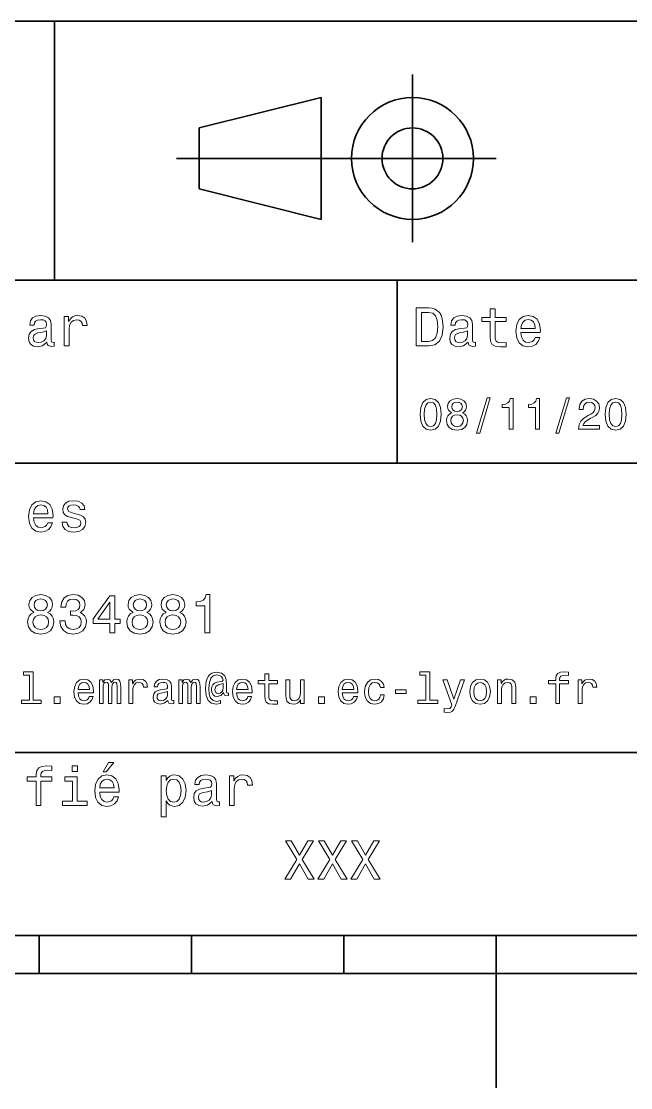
# Model space of a CAD drawing. Extents: x 0 to 297, y 0 to 210.
# Drawn here: x 117.3 to 157.3, y 0 to 70 of the extents above; entities that cross this region are included whole.
import ezdxf

# ---------------------------------------------------------------- set-up
doc = ezdxf.new("R2010")
doc.units = 0

msp = doc.modelspace()

# ---------------------------------------------------------------- linework, layer by layer
at = {"color": 7, "lineweight": 35}
for p, q in [((97, 70), (287, 70)), ((127.5, 61), (148.5, 61)), ((97, 53), (162, 53)), ((97, 41), (162, 41)), ((97, 22), (162, 22)), ((10, 10), (287, 10)), ((97, 10), (287, 10)), ((98.5, 7.5), (198.5, 7.5))]:
    msp.add_line(p, q, dxfattribs=at)
at = {"color": 7, "lineweight": 35, "ltscale": 0.425}
msp.add_line((119.5, 53), (119.5, 70), dxfattribs=at)
at = {"color": 7, "lineweight": 35, "ltscale": 0.275}
msp.add_line((143, 55.5), (143, 66.5), dxfattribs=at)
at = {"color": 7, "lineweight": 35, "ltscale": 0.206155}
for p, q in [((129, 63), (137, 65)), ((137, 57), (129, 59))]:
    msp.add_line(p, q, dxfattribs=at)
at = {"color": 7, "lineweight": 35, "ltscale": 0.2}
msp.add_line((137, 65), (137, 57), dxfattribs=at)
at = {"color": 7, "lineweight": 35, "ltscale": 0.1}
msp.add_line((129, 59), (129, 63), dxfattribs=at)
at = {"color": 7, "lineweight": 35, "ltscale": 0.3}
msp.add_line((142, 41), (142, 53), dxfattribs=at)
at = {"color": 7, "lineweight": 35, "ltscale": 0.0625}
for p, q in [((118.5, 10), (118.5, 7.5)), ((128.5, 10), (128.5, 7.5)), ((138.5, 10), (138.5, 7.5))]:
    msp.add_line(p, q, dxfattribs=at)
at = {"color": 7, "lineweight": 35, "ltscale": 0.25}
msp.add_line((148.5, 10), (148.5, 0), dxfattribs=at)
at = {"color": 7, "lineweight": 13}
for points in [[(144.080688, 51.190563), (143.248566, 51.190563), (143.248566, 48.690563), (144.080688, 48.690563), (144.473343, 48.769814), (144.765137, 49.011169), (144.945251, 49.40382), (145.010086, 49.940563), (144.952454, 50.488113), (144.880402, 50.70425), (144.779541, 50.877163), (144.487747, 51.111313), (144.296829, 51.168949)], [(148.100861, 50.289986), (148.100861, 49.320965), (148.122482, 49.007565), (148.223343, 48.791428), (148.425079, 48.665348), (148.767288, 48.62212), (149.141937, 48.640129), (149.141937, 48.913906), (148.868149, 48.892292), (148.619598, 48.921112), (148.486313, 49.011169), (148.42868, 49.162464), (148.417862, 49.375), (148.417862, 50.289986), (149.141937, 50.289986), (149.141937, 50.560158), (148.417862, 50.560158), (148.417862, 51.125721), (148.100861, 51.125721), (148.100861, 50.560158), (147.553314, 50.560158), (147.553314, 50.289986)], [(119.005043, 48.942726), (119.005043, 48.931919), (119.023056, 48.809441), (119.077087, 48.722984), (119.304031, 48.654541), (119.480545, 48.683357), (119.480545, 48.928314), (119.4049, 48.917507), (119.304031, 48.96434), (119.286026, 49.108429), (119.286026, 50.109871), (119.242798, 50.365635), (119.116714, 50.54575), (118.896973, 50.65382), (118.587173, 50.693443), (118.284584, 50.650219), (118.061241, 50.52774), (117.920746, 50.336815), (117.873917, 50.084656), (117.873917, 50.063042), (118.158501, 50.063042), (118.183716, 50.21434), (118.26297, 50.322407), (118.392654, 50.387249), (118.57637, 50.412464), (118.752884, 50.394455), (118.878967, 50.34042), (118.954613, 50.246758), (118.979828, 50.117077), (118.965416, 49.965778), (118.907784, 49.890129), (118.763687, 49.854107), (118.493515, 49.825291), (118.183716, 49.760448), (117.963974, 49.645176), (117.834297, 49.465057), (117.79467, 49.19849), (117.830688, 48.960735), (117.942368, 48.784222), (118.122482, 48.67255), (118.37104, 48.632927), (118.706055, 48.708576)], [(120.143372, 48.690563), (120.460373, 48.690563), (120.460373, 49.796471), (120.492798, 50.063042), (120.590057, 50.253963), (120.748558, 50.369236), (120.961098, 50.408863), (121.119598, 50.383648), (121.238472, 50.3116), (121.310516, 50.189121), (121.335739, 50.023415), (121.656342, 50.023415), (121.613113, 50.315205), (121.49424, 50.524136), (121.296112, 50.650219), (121.02594, 50.693443), (120.842224, 50.664627), (120.683716, 50.592579), (120.543228, 50.4701), (120.431557, 50.304398), (120.431557, 50.625), (120.143372, 50.625)], [(144.055481, 50.891571), (144.329254, 50.837536), (144.516571, 50.671829), (144.628235, 50.376442), (144.664261, 49.940563), (144.624634, 49.519093), (144.51297, 49.223705), (144.322052, 49.047192), (144.055481, 48.989555), (143.583572, 48.989555), (143.583572, 50.891571)], [(146.656342, 48.942726), (146.656342, 48.931919), (146.674347, 48.809441), (146.728394, 48.722984), (146.955338, 48.654541), (147.131851, 48.683357), (147.131851, 48.928314), (147.056198, 48.917507), (146.955338, 48.96434), (146.937317, 49.108429), (146.937317, 50.109871), (146.894089, 50.365635), (146.768005, 50.54575), (146.548264, 50.65382), (146.23848, 50.693443), (145.935883, 50.650219), (145.71254, 50.52774), (145.572052, 50.336815), (145.525223, 50.084656), (145.525223, 50.063042), (145.809799, 50.063042), (145.835022, 50.21434), (145.914261, 50.322407), (146.043945, 50.387249), (146.227661, 50.412464), (146.404175, 50.394455), (146.530258, 50.34042), (146.605911, 50.246758), (146.631119, 50.117077), (146.616714, 49.965778), (146.559082, 49.890129), (146.414978, 49.854107), (146.144806, 49.825291), (145.835022, 49.760448), (145.61528, 49.645176), (145.485596, 49.465057), (145.445969, 49.19849), (145.481995, 48.960735), (145.593658, 48.784222), (145.773773, 48.67255), (146.022339, 48.632927), (146.357346, 48.708576)], [(150.121765, 49.565922), (151.389771, 49.565922), (151.393372, 49.713619), (151.335739, 50.127884), (151.177231, 50.437683), (150.925079, 50.625), (150.590057, 50.693443), (150.262253, 50.621399), (150.010086, 50.41967), (149.847977, 50.091862), (149.790344, 49.659584), (149.844376, 49.216499), (150.006485, 48.892292), (150.255051, 48.690563), (150.579254, 48.62212), (150.860229, 48.668949), (151.090775, 48.791428), (151.260086, 48.98595), (151.357346, 49.245319), (151.043945, 49.245319), (150.979111, 49.101227), (150.885452, 48.993156), (150.618881, 48.9067), (150.413544, 48.946327), (150.258652, 49.072407), (150.157776, 49.27774), (150.121765, 49.555115)], [(150.121765, 49.832493), (150.161377, 50.081055), (150.258652, 50.264771), (150.406342, 50.376442), (150.600861, 50.416069), (150.791794, 50.376442), (150.939484, 50.264771), (151.029541, 50.081055), (151.061966, 49.832493)], [(118.969025, 49.367798), (118.925797, 49.180477), (118.810516, 49.036385), (118.637611, 48.942726), (118.425072, 48.910305), (118.288185, 48.928314), (118.190926, 48.98595), (118.129684, 49.086815), (118.111671, 49.227306), (118.126083, 49.353386), (118.183716, 49.443443), (118.414268, 49.544312), (118.706055, 49.587536), (118.969025, 49.673992)], [(146.620316, 49.367798), (146.577087, 49.180477), (146.461823, 49.036385), (146.28891, 48.942726), (146.07637, 48.910305), (145.939484, 48.928314), (145.842224, 48.98595), (145.780975, 49.086815), (145.76297, 49.227306), (145.777374, 49.353386), (145.835022, 49.443443), (146.065567, 49.544312), (146.357346, 49.587536), (146.620316, 49.673992)], [(143.498566, 44.201729), (143.541794, 43.749279), (143.677231, 43.426514), (143.893372, 43.230549), (144.193085, 43.167149), (144.489914, 43.230549), (144.706055, 43.426514), (144.838623, 43.749279), (144.884735, 44.201729), (144.838623, 44.651299), (144.783859, 44.829971), (144.706055, 44.976948), (144.489914, 45.172913), (144.193085, 45.239193), (143.893372, 45.172913), (143.677231, 44.974064), (143.541794, 44.651299)], [(143.775223, 44.201729), (143.798279, 44.550434), (143.870316, 44.801155), (144, 44.948128), (144.193085, 45), (144.383286, 44.948128), (144.51297, 44.801155), (144.585022, 44.550434), (144.608078, 44.201729), (144.585022, 43.850143), (144.51297, 43.599426), (144.383286, 43.45245), (144.193085, 43.403458), (144, 43.45245), (143.870316, 43.599426), (143.798279, 43.850143)], [(145.570602, 44.302593), (145.42363, 44.221905), (145.322769, 44.109512), (145.259369, 43.9683), (145.239197, 43.798271), (145.285309, 43.541786), (145.417877, 43.342941), (145.634003, 43.216141), (145.927963, 43.167149), (146.219025, 43.216141), (146.435165, 43.342941), (146.567734, 43.541786), (146.616714, 43.798271), (146.593658, 43.9683), (146.533142, 44.109512), (146.429398, 44.221905), (146.285309, 44.302593), (146.400574, 44.371758), (146.481277, 44.466858), (146.530258, 44.582134), (146.547562, 44.723343), (146.50145, 44.927956), (146.380402, 45.09222), (146.184448, 45.198849), (145.927963, 45.239193), (145.668594, 45.198849), (145.472626, 45.09222), (145.348709, 44.927956), (145.305481, 44.723343), (145.319885, 44.582134), (145.368881, 44.466858)], [(145.579254, 44.700291), (145.60231, 44.827091), (145.671478, 44.925072), (145.780991, 44.985592), (145.927963, 45.008648), (146.072052, 44.985592), (146.181564, 44.925072), (146.250732, 44.827091), (146.276657, 44.700291), (146.250732, 44.570606), (146.181564, 44.469742), (146.072052, 44.403458), (145.927963, 44.383286), (145.780991, 44.406342), (145.671478, 44.469742), (145.60231, 44.570606)], [(147.213257, 42.956772), (147.412109, 42.956772), (148.109512, 45.279541), (147.907791, 45.279541)], [(149.345825, 43.224785), (149.608078, 43.224785), (149.608078, 45.239193), (149.412109, 45.239193), (149.360229, 45.0634), (149.256485, 44.945248), (149.097992, 44.876083), (148.878967, 44.853027), (148.878967, 44.648415), (149.345825, 44.648415)], [(151.080688, 43.224785), (151.342941, 43.224785), (151.342941, 45.239193), (151.146973, 45.239193), (151.095108, 45.0634), (150.991364, 44.945248), (150.832855, 44.876083), (150.613831, 44.853027), (150.613831, 44.648415), (151.080688, 44.648415)], [(152.417877, 42.956772), (152.616714, 42.956772), (153.314133, 45.279541), (153.112396, 45.279541)], [(153.899139, 43.224785), (155.273773, 43.224785), (155.273773, 43.472622), (154.187317, 43.472622), (154.247849, 43.60807), (154.351593, 43.720463), (154.671478, 43.925072), (154.841507, 44.011528), (155.031708, 44.135448), (155.167145, 44.279541), (155.244965, 44.44957), (155.273773, 44.642651), (155.224792, 44.884727), (155.08934, 45.074928), (154.881851, 45.195965), (154.613831, 45.239193), (154.337173, 45.190201), (154.126801, 45.054756), (153.991364, 44.838619), (153.945251, 44.553314), (153.945251, 44.51297), (154.207504, 44.51297), (154.207504, 44.536022), (154.233429, 44.731991), (154.311249, 44.876083), (154.435165, 44.9683), (154.599426, 45), (154.766571, 44.971184), (154.890488, 44.899136), (154.971191, 44.786743), (155, 44.645535), (154.979828, 44.51297), (154.925079, 44.400578), (154.832855, 44.302593), (154.706055, 44.216141), (154.536026, 44.12392), (154.253601, 43.945248), (154.054764, 43.755043), (153.9366, 43.524498), (153.899139, 43.233429)], [(155.642654, 44.201729), (155.685883, 43.749279), (155.821335, 43.426514), (156.037476, 43.230549), (156.337173, 43.167149), (156.634003, 43.230549), (156.850143, 43.426514), (156.982712, 43.749279), (157.028824, 44.201729), (156.982712, 44.651299), (156.927963, 44.829971), (156.850143, 44.976948), (156.634003, 45.172913), (156.337173, 45.239193), (156.037476, 45.172913), (155.821335, 44.974064), (155.685883, 44.651299)], [(155.919312, 44.201729), (155.942368, 44.550434), (156.01442, 44.801155), (156.144104, 44.948128), (156.337173, 45), (156.527374, 44.948128), (156.657059, 44.801155), (156.729111, 44.550434), (156.752167, 44.201729), (156.729111, 43.850143), (156.657059, 43.599426), (156.527374, 43.45245), (156.337173, 43.403458), (156.144104, 43.45245), (156.01442, 43.599426), (155.942368, 43.850143)], [(145.515854, 43.804035), (145.541794, 43.956772), (145.625366, 44.072048), (145.755051, 44.146976), (145.927963, 44.172913), (146.097992, 44.146976), (146.227676, 44.072048), (146.311249, 43.956772), (146.340057, 43.804035), (146.311249, 43.639771), (146.227676, 43.51585), (146.097992, 43.435158), (145.927963, 43.409222), (145.755051, 43.435158), (145.625366, 43.51585), (145.541794, 43.639771)], [(118.133286, 37.406338), (119.401299, 37.406338), (119.4049, 37.554035), (119.34726, 37.9683), (119.188766, 38.278099), (118.9366, 38.465416), (118.601585, 38.533859), (118.273773, 38.461815), (118.021614, 38.260086), (117.859512, 37.932278), (117.801872, 37.5), (117.855911, 37.056915), (118.018013, 36.732708), (118.266571, 36.530979), (118.590775, 36.462536), (118.871758, 36.509365), (119.10231, 36.631844), (119.271614, 36.826366), (119.368881, 37.085735), (119.055481, 37.085735), (118.990631, 36.941643), (118.896973, 36.833572), (118.630402, 36.747116), (118.425072, 36.786743), (118.270172, 36.912823), (118.169312, 37.118156), (118.133286, 37.395531)], [(120.971901, 37.658501), (120.66571, 37.730545), (120.438766, 37.8134), (120.363113, 37.982708), (120.384727, 38.101585), (120.460373, 38.188038), (120.582855, 38.242073), (120.759369, 38.263687), (120.92868, 38.242073), (121.061966, 38.177231), (121.148415, 38.079971), (121.184441, 37.950287), (121.49424, 37.950287), (121.49424, 37.957493), (121.440201, 38.191643), (121.292511, 38.375359), (121.061966, 38.490635), (120.759369, 38.533859), (120.453171, 38.490635), (120.229828, 38.371758), (120.08934, 38.195244), (120.046112, 37.971901), (120.078529, 37.755764), (120.179398, 37.604465), (120.3451, 37.496399), (120.586456, 37.42075), (120.939484, 37.334293), (121.155624, 37.244236), (121.213257, 37.172188), (121.234871, 37.064121), (121.202454, 36.930836), (121.115997, 36.829971), (120.97551, 36.765129), (120.788185, 36.743515), (120.590057, 36.765129), (120.445969, 36.840778), (120.348709, 36.963257), (120.309082, 37.132565), (120.002884, 37.132565), (120.053314, 36.844379), (120.201012, 36.635445), (120.435158, 36.509365), (120.759369, 36.462536), (121.097984, 36.509365), (121.346542, 36.635445), (121.497841, 36.837173), (121.551872, 37.100143), (121.512253, 37.327087), (121.400574, 37.481987), (121.216858, 37.582851)], [(118.133286, 37.672909), (118.172913, 37.921471), (118.270172, 38.105186), (118.41787, 38.216858), (118.612396, 38.256485), (118.803314, 38.216858), (118.951012, 38.105186), (119.041069, 37.921471), (119.073486, 37.672909)], [(118.1549, 31.197405), (117.971184, 31.09654), (117.8451, 30.956051), (117.765854, 30.779539), (117.740631, 30.567001), (117.798271, 30.246397), (117.963974, 29.997837), (118.234146, 29.839336), (118.601585, 29.778097), (118.965416, 29.839336), (119.235596, 29.997837), (119.401299, 30.246397), (119.46254, 30.567001), (119.433716, 30.779539), (119.35807, 30.956051), (119.228386, 31.09654), (119.048271, 31.197405), (119.192368, 31.283861), (119.293228, 31.402737), (119.354469, 31.546829), (119.376083, 31.723343), (119.318443, 31.979107), (119.167145, 32.184437), (118.922195, 32.317722), (118.601585, 32.368156), (118.277374, 32.317722), (118.032425, 32.184437), (117.877525, 31.979107), (117.823486, 31.723343), (117.841499, 31.546829), (117.90274, 31.402737)], [(119.862396, 30.635447), (119.862396, 30.610229), (119.920029, 30.264408), (120.08934, 30.005043), (120.355911, 29.839336), (120.708939, 29.778097), (121.083572, 29.839336), (121.364555, 29.997837), (121.54467, 30.25), (121.609512, 30.574207), (121.580696, 30.786743), (121.501442, 30.959654), (121.371758, 31.092939), (121.198853, 31.190201), (121.432999, 31.384726), (121.515854, 31.694523), (121.461815, 31.975504), (121.306915, 32.188038), (121.054756, 32.321323), (120.708939, 32.368156), (120.384727, 32.310516), (120.136169, 32.152016), (119.974068, 31.899855), (119.920029, 31.56484), (119.920029, 31.539625), (120.240631, 31.539625), (120.269455, 31.770172), (120.363113, 31.935879), (120.514412, 32.036743), (120.726944, 32.072765), (120.914268, 32.043949), (121.051155, 31.9683), (121.134003, 31.845821), (121.166428, 31.680115), (121.134003, 31.503601), (121.047554, 31.384726), (120.896255, 31.312679), (120.690926, 31.291065), (120.55043, 31.294668), (120.55043, 31.010086), (120.726944, 31.01729), (120.953888, 30.984869), (121.123199, 30.898415), (121.224068, 30.757925), (121.260086, 30.574207), (121.220459, 30.365273), (121.115997, 30.210375), (120.950287, 30.113111), (120.730545, 30.08069), (120.503601, 30.116714), (120.337898, 30.224783), (120.233429, 30.397694), (120.193802, 30.635447)], [(123.136887, 29.850143), (123.461098, 29.850143), (123.461098, 30.46974), (123.817726, 30.46974), (123.817726, 30.757925), (123.461098, 30.757925), (123.461098, 32.296108), (123.133286, 32.296108), (122.038185, 30.786743), (122.038185, 30.46974), (123.136887, 30.46974)], [(124.660667, 31.197405), (124.476944, 31.09654), (124.350868, 30.956051), (124.271622, 30.779539), (124.246399, 30.567001), (124.304039, 30.246397), (124.469742, 29.997837), (124.739914, 29.839336), (125.107353, 29.778097), (125.471184, 29.839336), (125.741356, 29.997837), (125.907066, 30.246397), (125.968307, 30.567001), (125.939484, 30.779539), (125.863838, 30.956051), (125.734154, 31.09654), (125.554039, 31.197405), (125.698128, 31.283861), (125.798996, 31.402737), (125.860229, 31.546829), (125.881851, 31.723343), (125.824211, 31.979107), (125.672913, 32.184437), (125.427956, 32.317722), (125.107353, 32.368156), (124.783142, 32.317722), (124.538185, 32.184437), (124.383286, 31.979107), (124.329254, 31.723343), (124.347267, 31.546829), (124.408508, 31.402737)], [(126.829254, 31.197405), (126.645538, 31.09654), (126.519455, 30.956051), (126.440208, 30.779539), (126.414993, 30.567001), (126.472626, 30.246397), (126.638336, 29.997837), (126.908508, 29.839336), (127.27594, 29.778097), (127.639771, 29.839336), (127.909943, 29.997837), (128.075653, 30.246397), (128.136887, 30.567001), (128.108078, 30.779539), (128.032425, 30.956051), (127.90274, 31.09654), (127.722626, 31.197405), (127.866714, 31.283861), (127.967583, 31.402737), (128.028824, 31.546829), (128.05043, 31.723343), (127.992798, 31.979107), (127.841507, 32.184437), (127.596542, 32.317722), (127.27594, 32.368156), (126.951736, 32.317722), (126.706772, 32.184437), (126.55188, 31.979107), (126.497841, 31.723343), (126.515854, 31.546829), (126.577095, 31.402737)], [(129.379684, 29.850143), (129.707489, 29.850143), (129.707489, 32.368156), (129.46254, 32.368156), (129.397705, 32.148415), (129.268021, 32.000721), (129.069885, 31.914265), (128.796112, 31.885447), (128.796112, 31.629683), (129.379684, 31.629683)], [(118.16571, 31.694523), (118.194527, 31.853025), (118.280983, 31.975504), (118.41787, 32.051151), (118.601585, 32.079971), (118.7817, 32.051151), (118.918587, 31.975504), (119.005043, 31.853025), (119.03746, 31.694523), (119.005043, 31.532419), (118.918587, 31.40634), (118.7817, 31.323486), (118.601585, 31.298271), (118.41787, 31.327089), (118.280983, 31.40634), (118.194527, 31.532419)], [(122.340782, 30.757925), (123.136887, 31.878241), (123.136887, 30.757925)], [(124.671471, 31.694523), (124.700287, 31.853025), (124.786743, 31.975504), (124.92363, 32.051151), (125.107353, 32.079971), (125.287468, 32.051151), (125.424355, 31.975504), (125.510811, 31.853025), (125.543228, 31.694523), (125.510811, 31.532419), (125.424355, 31.40634), (125.287468, 31.323486), (125.107353, 31.298271), (124.92363, 31.327089), (124.786743, 31.40634), (124.700287, 31.532419)], [(126.840057, 31.694523), (126.868881, 31.853025), (126.955338, 31.975504), (127.092224, 32.051151), (127.27594, 32.079971), (127.456055, 32.051151), (127.592941, 31.975504), (127.679398, 31.853025), (127.711823, 31.694523), (127.679398, 31.532419), (127.592941, 31.40634), (127.456055, 31.323486), (127.27594, 31.298271), (127.092224, 31.327089), (126.955338, 31.40634), (126.868881, 31.532419)], [(118.086456, 30.574207), (118.118881, 30.765129), (118.223343, 30.909222), (118.385452, 31.002882), (118.601585, 31.035301), (118.814117, 31.002882), (118.976227, 30.909222), (119.080688, 30.765129), (119.116714, 30.574207), (119.080688, 30.368876), (118.976227, 30.213976), (118.814117, 30.113111), (118.601585, 30.08069), (118.385452, 30.113111), (118.223343, 30.213976), (118.118881, 30.368876)], [(124.592224, 30.574207), (124.624641, 30.765129), (124.729111, 30.909222), (124.891212, 31.002882), (125.107353, 31.035301), (125.319885, 31.002882), (125.481995, 30.909222), (125.586456, 30.765129), (125.622482, 30.574207), (125.586456, 30.368876), (125.481995, 30.213976), (125.319885, 30.113111), (125.107353, 30.08069), (124.891212, 30.113111), (124.729111, 30.213976), (124.624641, 30.368876)], [(126.760811, 30.574207), (126.793228, 30.765129), (126.897697, 30.909222), (127.059799, 31.002882), (127.27594, 31.035301), (127.48848, 31.002882), (127.650581, 30.909222), (127.755051, 30.765129), (127.791069, 30.574207), (127.755051, 30.368876), (127.650581, 30.213976), (127.48848, 30.113111), (127.27594, 30.08069), (127.059799, 30.113111), (126.897697, 30.213976), (126.793228, 30.368876)], [(117.858788, 27.080692), (117.858788, 25.438042), (117.337173, 25.438042), (117.337173, 25.224785), (118.631119, 25.224785), (118.631119, 25.438042), (118.112389, 25.438042), (118.112389, 27.293949), (117.46109, 27.293949), (117.46109, 27.080692)], [(121.046112, 25.925074), (122.060516, 25.925074), (122.0634, 26.043228), (122.017288, 26.374641), (121.890488, 26.622478), (121.688759, 26.772335), (121.420746, 26.827091), (121.158501, 26.769453), (120.956772, 26.60807), (120.827087, 26.345821), (120.780975, 26), (120.824203, 25.645535), (120.953888, 25.386168), (121.15274, 25.224785), (121.412102, 25.170031), (121.636887, 25.207495), (121.821327, 25.305477), (121.956772, 25.461096), (122.034584, 25.668589), (121.783859, 25.668589), (121.731987, 25.553314), (121.657059, 25.46686), (121.443802, 25.397696), (121.279541, 25.429396), (121.155624, 25.53026), (121.074928, 25.694525), (121.046112, 25.916428)], [(121.046112, 26.138329), (121.077812, 26.337177), (121.155624, 26.48415), (121.273773, 26.573488), (121.429398, 26.605188), (121.58213, 26.573488), (121.700287, 26.48415), (121.772339, 26.337177), (121.798271, 26.138329)], [(122.458214, 25.224785), (122.691643, 25.224785), (122.691643, 26.259367), (122.706055, 26.414986), (122.749283, 26.527378), (122.815567, 26.59366), (122.902016, 26.619598), (122.971184, 26.596542), (123.017288, 26.538906), (123.040344, 26.440924), (123.048996, 26.311241), (123.048996, 25.224785), (123.268013, 25.224785), (123.268013, 26.259367), (123.282425, 26.412106), (123.325653, 26.524496), (123.394814, 26.59366), (123.48127, 26.619598), (123.55043, 26.596542), (123.596542, 26.538906), (123.625359, 26.311241), (123.625359, 25.224785), (123.858788, 25.224785), (123.858788, 26.293949), (123.844383, 26.515852), (123.798271, 26.685881), (123.706055, 26.789627), (123.556198, 26.827091), (123.380402, 26.769453), (123.244957, 26.602306), (123.138329, 26.766571), (122.959656, 26.827091), (122.795387, 26.769453), (122.682999, 26.60807), (122.682999, 26.772335), (122.458214, 26.772335)], [(124.389053, 25.224785), (124.642654, 25.224785), (124.642654, 26.10951), (124.668587, 26.322767), (124.746399, 26.475506), (124.873199, 26.567724), (125.043228, 26.599424), (125.170029, 26.579252), (125.265129, 26.521614), (125.322769, 26.423632), (125.342941, 26.291067), (125.599426, 26.291067), (125.564842, 26.524496), (125.469742, 26.691643), (125.311241, 26.792507), (125.0951, 26.827091), (124.948128, 26.804035), (124.821327, 26.746399), (124.708939, 26.648417), (124.619598, 26.515852), (124.619598, 26.772335), (124.389053, 26.772335)], [(126.948128, 25.426514), (126.948128, 25.417868), (126.96254, 25.319885), (127.005768, 25.250721), (127.187325, 25.195967), (127.328529, 25.219021), (127.328529, 25.414986), (127.268013, 25.406342), (127.187325, 25.443806), (127.172913, 25.559078), (127.172913, 26.360231), (127.138329, 26.564842), (127.037468, 26.708935), (126.861671, 26.795389), (126.613831, 26.827091), (126.371758, 26.792507), (126.193085, 26.694525), (126.080696, 26.541788), (126.043228, 26.340059), (126.043228, 26.322767), (126.270897, 26.322767), (126.291069, 26.443806), (126.354469, 26.53026), (126.458214, 26.582134), (126.605186, 26.602306), (126.746399, 26.587896), (126.84726, 26.54467), (126.907784, 26.469742), (126.927956, 26.365995), (126.916428, 26.244957), (126.870316, 26.184439), (126.755043, 26.155621), (126.53891, 26.132566), (126.291069, 26.080692), (126.11528, 25.988474), (126.011528, 25.844381), (125.979828, 25.631124), (126.008652, 25.440924), (126.097984, 25.299713), (126.242081, 25.210375), (126.440926, 25.178675), (126.708939, 25.239195)], [(127.662827, 25.224785), (127.896255, 25.224785), (127.896255, 26.259367), (127.910667, 26.414986), (127.953896, 26.527378), (128.020172, 26.59366), (128.106628, 26.619598), (128.175797, 26.596542), (128.221909, 26.538906), (128.244965, 26.440924), (128.253601, 26.311241), (128.253601, 25.224785), (128.472626, 25.224785), (128.472626, 26.259367), (128.48703, 26.412106), (128.530258, 26.524496), (128.599426, 26.59366), (128.685883, 26.619598), (128.755051, 26.596542), (128.801147, 26.538906), (128.829971, 26.311241), (128.829971, 25.224785), (129.0634, 25.224785), (129.0634, 26.293949), (129.048996, 26.515852), (129.002884, 26.685881), (128.91066, 26.789627), (128.760803, 26.827091), (128.585022, 26.769453), (128.44957, 26.602306), (128.342941, 26.766571), (128.164276, 26.827091), (128, 26.769453), (127.887611, 26.60807), (127.887611, 26.772335), (127.662827, 26.772335)], [(130.913544, 25.734871), (130.913544, 25.902018), (130.867432, 25.893373), (130.812683, 25.913546), (130.795395, 25.974064), (130.795395, 26.446688), (130.772339, 26.780981), (130.680115, 27.02882), (130.463989, 27.213257), (130.161377, 27.279539), (129.985596, 27.262249), (129.835739, 27.210375), (129.706055, 27.12392), (129.60231, 27.002882), (129.521622, 26.850145), (129.463974, 26.662825), (129.429398, 26.438042), (129.417877, 26.184439), (129.458221, 25.737753), (129.587906, 25.42075), (129.804031, 25.230549), (130.112396, 25.170031), (130.394821, 25.216139), (130.394821, 25.406342), (130.146973, 25.360231), (129.907776, 25.409224), (129.749283, 25.567724), (129.662827, 25.835735), (129.636887, 26.224785), (129.66571, 26.605188), (129.763687, 26.876081), (129.922195, 27.040346), (130.15274, 27.095102), (130.328537, 27.063402), (130.458221, 26.988474), (130.53891, 26.876081), (130.567719, 26.746399), (130.536026, 26.682999), (130.44957, 26.654179), (130.167145, 26.610952), (130.011536, 26.547552), (129.899139, 26.449568), (129.832855, 26.314121), (129.812683, 26.135448), (129.838623, 25.942364), (129.91066, 25.798271), (130.028824, 25.708935), (130.184448, 25.680117), (130.412109, 25.740635), (130.605194, 25.930836), (130.605194, 25.913546), (130.651306, 25.760807), (130.809799, 25.714699)], [(131.455338, 25.925074), (132.469742, 25.925074), (132.472626, 26.043228), (132.426514, 26.374641), (132.299713, 26.622478), (132.097992, 26.772335), (131.829971, 26.827091), (131.567719, 26.769453), (131.365997, 26.60807), (131.236313, 26.345821), (131.190201, 26), (131.233429, 25.645535), (131.363113, 25.386168), (131.561966, 25.224785), (131.821335, 25.170031), (132.046112, 25.207495), (132.23056, 25.305477), (132.365997, 25.461096), (132.443817, 25.668589), (132.193085, 25.668589), (132.141205, 25.553314), (132.066284, 25.46686), (131.853027, 25.397696), (131.688766, 25.429396), (131.56485, 25.53026), (131.484161, 25.694525), (131.455338, 25.916428)], [(131.455338, 26.138329), (131.48703, 26.337177), (131.56485, 26.48415), (131.682999, 26.573488), (131.838623, 26.605188), (131.991364, 26.573488), (132.109512, 26.48415), (132.181564, 26.337177), (132.207489, 26.138329)], [(133.308365, 26.504324), (133.308365, 25.729107), (133.325653, 25.478388), (133.406342, 25.305477), (133.567719, 25.204613), (133.841507, 25.170031), (134.14122, 25.184439), (134.14122, 25.40346), (133.922195, 25.386168), (133.723343, 25.409224), (133.616714, 25.48127), (133.570618, 25.602306), (133.561966, 25.772335), (133.561966, 26.504324), (134.14122, 26.504324), (134.14122, 26.720463), (133.561966, 26.720463), (133.561966, 27.172913), (133.308365, 27.172913), (133.308365, 26.720463), (132.870316, 26.720463), (132.870316, 26.504324)], [(135.896255, 26.772335), (135.642654, 26.772335), (135.642654, 25.878963), (135.613831, 25.671471), (135.530273, 25.521614), (135.400574, 25.429396), (135.23056, 25.400578), (135.095108, 25.423632), (135.008652, 25.492796), (134.959656, 25.610952), (134.948135, 25.778099), (134.948135, 26.772335), (134.694534, 26.772335), (134.694534, 25.755045), (134.703171, 25.550434), (134.757935, 25.380404), (134.925079, 25.224785), (135.193085, 25.170031), (135.337189, 25.190203), (135.461105, 25.242075), (135.567734, 25.331413), (135.654175, 25.461096), (135.654175, 25.224785), (135.896255, 25.224785)], [(138.394821, 25.925074), (139.409225, 25.925074), (139.412109, 26.043228), (139.365997, 26.374641), (139.239197, 26.622478), (139.037476, 26.772335), (138.769455, 26.827091), (138.507202, 26.769453), (138.305481, 26.60807), (138.175797, 26.345821), (138.129684, 26), (138.172913, 25.645535), (138.302597, 25.386168), (138.50145, 25.224785), (138.760818, 25.170031), (138.985596, 25.207495), (139.170044, 25.305477), (139.305481, 25.461096), (139.383301, 25.668589), (139.132568, 25.668589), (139.080688, 25.553314), (139.005768, 25.46686), (138.792511, 25.397696), (138.62825, 25.429396), (138.504333, 25.53026), (138.423645, 25.694525), (138.394821, 25.916428)], [(138.394821, 26.138329), (138.426514, 26.337177), (138.504333, 26.48415), (138.622482, 26.573488), (138.778107, 26.605188), (138.930847, 26.573488), (139.048996, 26.48415), (139.121048, 26.337177), (139.146973, 26.138329)], [(140.893372, 26.259367), (141.144104, 26.259367), (141.092224, 26.489914), (140.968307, 26.671471), (140.775223, 26.783863), (140.524506, 26.827091), (140.247849, 26.769453), (140.037476, 26.60807), (139.904907, 26.345821), (139.858795, 25.994238), (139.902023, 25.645535), (140.031708, 25.386168), (140.236313, 25.224785), (140.515854, 25.170031), (140.763702, 25.213257), (140.956787, 25.334295), (141.08934, 25.524496), (141.146973, 25.778099), (140.904907, 25.778099), (140.861679, 25.616716), (140.780991, 25.495678), (140.66571, 25.42075), (140.524506, 25.397696), (140.348709, 25.43516), (140.221909, 25.550434), (140.144104, 25.737753), (140.118164, 26.002882), (140.144104, 26.262249), (140.224792, 26.449568), (140.354477, 26.564842), (140.524506, 26.605188), (140.674362, 26.579252), (140.786743, 26.51297), (140.861679, 26.40346)], [(143.881851, 27.080692), (143.881851, 25.438042), (143.360229, 25.438042), (143.360229, 25.224785), (144.65419, 25.224785), (144.65419, 25.438042), (144.135452, 25.438042), (144.135452, 27.293949), (143.484161, 27.293949), (143.484161, 27.080692)], [(146.15274, 26.772335), (145.708939, 25.49856), (145.273788, 26.772335), (144.997131, 26.772335), (145.585022, 25.13833), (145.533142, 24.994238), (145.452454, 24.896255), (145.317017, 24.864553), (145.083588, 24.893373), (145.083588, 24.648417), (145.328537, 24.62536), (145.504333, 24.648417), (145.62825, 24.720463), (145.71759, 24.844381), (145.795395, 25.025938), (146.423645, 26.772335)], [(146.772339, 25.99712), (146.818451, 25.645535), (146.951019, 25.386168), (147.161392, 25.224785), (147.443817, 25.170031), (147.723358, 25.224785), (147.933731, 25.383286), (148.066284, 25.642653), (148.11528, 25.99712), (148.066284, 26.348703), (147.933731, 26.610952), (147.723358, 26.769453), (147.443817, 26.827091), (147.161392, 26.769453), (146.951019, 26.60807), (146.818451, 26.348703)], [(147.031708, 26), (147.057648, 26.259367), (147.138336, 26.446688), (147.268021, 26.56196), (147.443817, 26.602306), (147.61673, 26.56196), (147.746399, 26.449568), (147.827103, 26.259367), (147.855911, 26), (147.827103, 25.737753), (147.746399, 25.547552), (147.61673, 25.432278), (147.443817, 25.394814), (147.268021, 25.432278), (147.138336, 25.547552), (147.057648, 25.737753)], [(148.582138, 25.224785), (148.835739, 25.224785), (148.835739, 26.118156), (148.861679, 26.322767), (148.945251, 26.472624), (149.074936, 26.564842), (149.247849, 26.599424), (149.386169, 26.570606), (149.472626, 26.492796), (149.515869, 26.363113), (149.530273, 26.190203), (149.530273, 25.224785), (149.783875, 25.224785), (149.783875, 26.242077), (149.772339, 26.446688), (149.720474, 26.616716), (149.550446, 26.772335), (149.285309, 26.827091), (149.138336, 26.806917), (149.01442, 26.752163), (148.907791, 26.659943), (148.824219, 26.536024), (148.824219, 26.772335), (148.582138, 26.772335)], [(152.403473, 26.504324), (152.403473, 25.224785), (152.657074, 25.224785), (152.657074, 26.504324), (153.233444, 26.504324), (153.233444, 26.720463), (152.657074, 26.720463), (152.657074, 26.815563), (152.677246, 26.930836), (152.74353, 27.008646), (152.855927, 27.054756), (153.017303, 27.072046), (153.233444, 27.06052), (153.233444, 27.279539), (152.959656, 27.293949), (152.711823, 27.268013), (152.53891, 27.190203), (152.435165, 27.054756), (152.403473, 26.861671), (152.403473, 26.720463), (151.939484, 26.720463), (151.939484, 26.504324)], [(153.881851, 25.224785), (154.135468, 25.224785), (154.135468, 26.10951), (154.161392, 26.322767), (154.239197, 26.475506), (154.365997, 26.567724), (154.536041, 26.599424), (154.662842, 26.579252), (154.757935, 26.521614), (154.815582, 26.423632), (154.835754, 26.291067), (155.092224, 26.291067), (155.057648, 26.524496), (154.962555, 26.691643), (154.804047, 26.792507), (154.587906, 26.827091), (154.440933, 26.804035), (154.314133, 26.746399), (154.201736, 26.648417), (154.112396, 26.515852), (154.112396, 26.772335), (153.881851, 26.772335)], [(126.919312, 25.766571), (126.884727, 25.616716), (126.792511, 25.501442), (126.654182, 25.426514), (126.484154, 25.400578), (126.374641, 25.414986), (126.296829, 25.461096), (126.247841, 25.541788), (126.233429, 25.654181), (126.244957, 25.755045), (126.291069, 25.827091), (126.47551, 25.907782), (126.708939, 25.942364), (126.919312, 26.011528)], [(130.579254, 26.279539), (130.55043, 26.100866), (130.478394, 25.974064), (130.368881, 25.896255), (130.239197, 25.873199), (130.149857, 25.887609), (130.086456, 25.939482), (130.046112, 26.025938), (130.034576, 26.146975), (130.083572, 26.345821), (130.250732, 26.449568), (130.579254, 26.53026)], [(141.890503, 25.884727), (142.587906, 25.884727), (142.587906, 26.112392), (141.890503, 26.112392)], [(119.48703, 25.224785), (119.884727, 25.224785), (119.884727, 25.654181), (119.48703, 25.654181)], [(136.835739, 25.224785), (137.233429, 25.224785), (137.233429, 25.654181), (136.835739, 25.654181)], [(150.714706, 25.224785), (151.112396, 25.224785), (151.112396, 25.654181), (150.714706, 25.654181)], [(118.295387, 20.130404), (118.295387, 18.530979), (118.612396, 18.530979), (118.612396, 20.130404), (119.332855, 20.130404), (119.332855, 20.400576), (118.612396, 20.400576), (118.612396, 20.519451), (118.637611, 20.663544), (118.720459, 20.760807), (118.860954, 20.818443), (119.062683, 20.840057), (119.332855, 20.825647), (119.332855, 21.099422), (118.990631, 21.117435), (118.680832, 21.085014), (118.464699, 20.987751), (118.335014, 20.818443), (118.295387, 20.577089), (118.295387, 20.400576), (117.715424, 20.400576), (117.715424, 20.130404)], [(121.004326, 21.117435), (120.669312, 21.117435), (120.669312, 20.757204), (121.004326, 20.757204)], [(122.690201, 20.728386), (122.90274, 20.728386), (123.403458, 21.340778), (123.05043, 21.340778)], [(120.993515, 18.79755), (120.993515, 20.400576), (120.179398, 20.400576), (120.179398, 20.130404), (120.676514, 20.130404), (120.676514, 18.79755), (120.028099, 18.79755), (120.028099, 18.530979), (121.649139, 18.530979), (121.649139, 18.79755)], [(122.470459, 19.40634), (123.73848, 19.40634), (123.742081, 19.554033), (123.684441, 19.9683), (123.52594, 20.278097), (123.273773, 20.465418), (122.938766, 20.533861), (122.610954, 20.461815), (122.358795, 20.260086), (122.196686, 19.932276), (122.139053, 19.5), (122.193085, 19.056915), (122.355194, 18.732708), (122.603745, 18.530979), (122.927956, 18.462536), (123.208939, 18.509365), (123.439484, 18.631844), (123.608795, 18.826368), (123.706055, 19.085733), (123.392654, 19.085733), (123.327812, 18.941643), (123.234154, 18.833572), (122.967583, 18.747118), (122.762253, 18.786743), (122.607353, 18.912823), (122.506485, 19.118155), (122.470459, 19.395533)], [(126.829254, 20.166426), (126.829254, 20.465418), (126.512253, 20.465418), (126.512253, 17.7817), (126.829254, 17.7817), (126.829254, 18.826368), (126.940926, 18.657061), (127.067009, 18.545389), (127.38401, 18.462536), (127.6866, 18.530979), (127.924355, 18.736311), (128.079254, 19.060518), (128.136887, 19.5), (128.079254, 19.935879), (127.924355, 20.260086), (127.6866, 20.461815), (127.38401, 20.533861), (127.211098, 20.512247), (127.0634, 20.443804), (126.937325, 20.328529)], [(129.847992, 18.78314), (129.847992, 18.772333), (129.865997, 18.649855), (129.920029, 18.5634), (130.146973, 18.494957), (130.323486, 18.523775), (130.323486, 18.768732), (130.247849, 18.757925), (130.146973, 18.804754), (130.128967, 18.948847), (130.128967, 19.950287), (130.085739, 20.206051), (129.959656, 20.386166), (129.739914, 20.494236), (129.430115, 20.533861), (129.127533, 20.490633), (128.904175, 20.368155), (128.763687, 20.177233), (128.716858, 19.925072), (128.716858, 19.903458), (129.00145, 19.903458), (129.026657, 20.054754), (129.105911, 20.162823), (129.235596, 20.227665), (129.419312, 20.252882), (129.595825, 20.234869), (129.721909, 20.180836), (129.797562, 20.087175), (129.822769, 19.957493), (129.808365, 19.806194), (129.750732, 19.730547), (129.606628, 19.694523), (129.336456, 19.665705), (129.026657, 19.600864), (128.806915, 19.48559), (128.677246, 19.305475), (128.637619, 19.038904), (128.67363, 18.801151), (128.785309, 18.62464), (128.965424, 18.512968), (129.213989, 18.473343), (129.548996, 18.54899)], [(130.986313, 18.530979), (131.303314, 18.530979), (131.303314, 19.636887), (131.335739, 19.903458), (131.432999, 20.094379), (131.591507, 20.209654), (131.804047, 20.249279), (131.96254, 20.224062), (132.081421, 20.152016), (132.153473, 20.029537), (132.17868, 19.863832), (132.499283, 19.863832), (132.456055, 20.155619), (132.337189, 20.364553), (132.139053, 20.490633), (131.868881, 20.533861), (131.685165, 20.505043), (131.526657, 20.432997), (131.386169, 20.310518), (131.274506, 20.144812), (131.274506, 20.465418), (130.986313, 20.465418)], [(122.470459, 19.672911), (122.510086, 19.921469), (122.607353, 20.105186), (122.755043, 20.216858), (122.94957, 20.256483), (123.140488, 20.216858), (123.288185, 20.105186), (123.378242, 19.921469), (123.410667, 19.672911)], [(127.329971, 18.747118), (127.117439, 18.793947), (126.96254, 18.93804), (126.86528, 19.17219), (126.832855, 19.5), (126.86528, 19.824207), (126.96254, 20.058357), (127.117439, 20.198847), (127.329971, 20.249279), (127.524498, 20.198847), (127.679398, 20.054754), (127.776657, 19.820604), (127.812683, 19.5), (127.776657, 19.175793), (127.679398, 18.93804), (127.524498, 18.793947)], [(129.811966, 19.208212), (129.768738, 19.020893), (129.653458, 18.876801), (129.48056, 18.78314), (129.268021, 18.750719), (129.131134, 18.768732), (129.033875, 18.826368), (128.972626, 18.927233), (128.95462, 19.067722), (128.969025, 19.193804), (129.026657, 19.283861), (129.257202, 19.384726), (129.548996, 19.427954), (129.811966, 19.514408)], [(134.623917, 13.690562), (135.002151, 13.690562), (135.574921, 14.70281), (136.158493, 13.690562), (136.540344, 13.690562), (135.758636, 14.976585), (136.500717, 16.194164), (136.136887, 16.194164), (135.585724, 15.268372), (135.04538, 16.194164), (134.667145, 16.194164), (135.405609, 14.972983)], [(136.792496, 13.690562), (137.170746, 13.690562), (137.743515, 14.70281), (138.327087, 13.690562), (138.708923, 13.690562), (137.927231, 14.976585), (138.669312, 16.194164), (138.305466, 16.194164), (137.754318, 15.268372), (137.213974, 16.194164), (136.835724, 16.194164), (137.574203, 14.972983)], [(138.96109, 13.690562), (139.33934, 13.690562), (139.912094, 14.70281), (140.495667, 13.690562), (140.877518, 13.690562), (140.09581, 14.976585), (140.837891, 16.194164), (140.47406, 16.194164), (139.922913, 15.268372), (139.382568, 16.194164), (139.004318, 16.194164), (139.742798, 14.972983)]]:
    msp.add_lwpolyline(points, close=True, dxfattribs=at)
at = {"color": 7, "lineweight": 35}
for radius in [4, 2]:
    msp.add_circle((143, 61), radius, dxfattribs=at)

doc.saveas('drawing.dxf')
